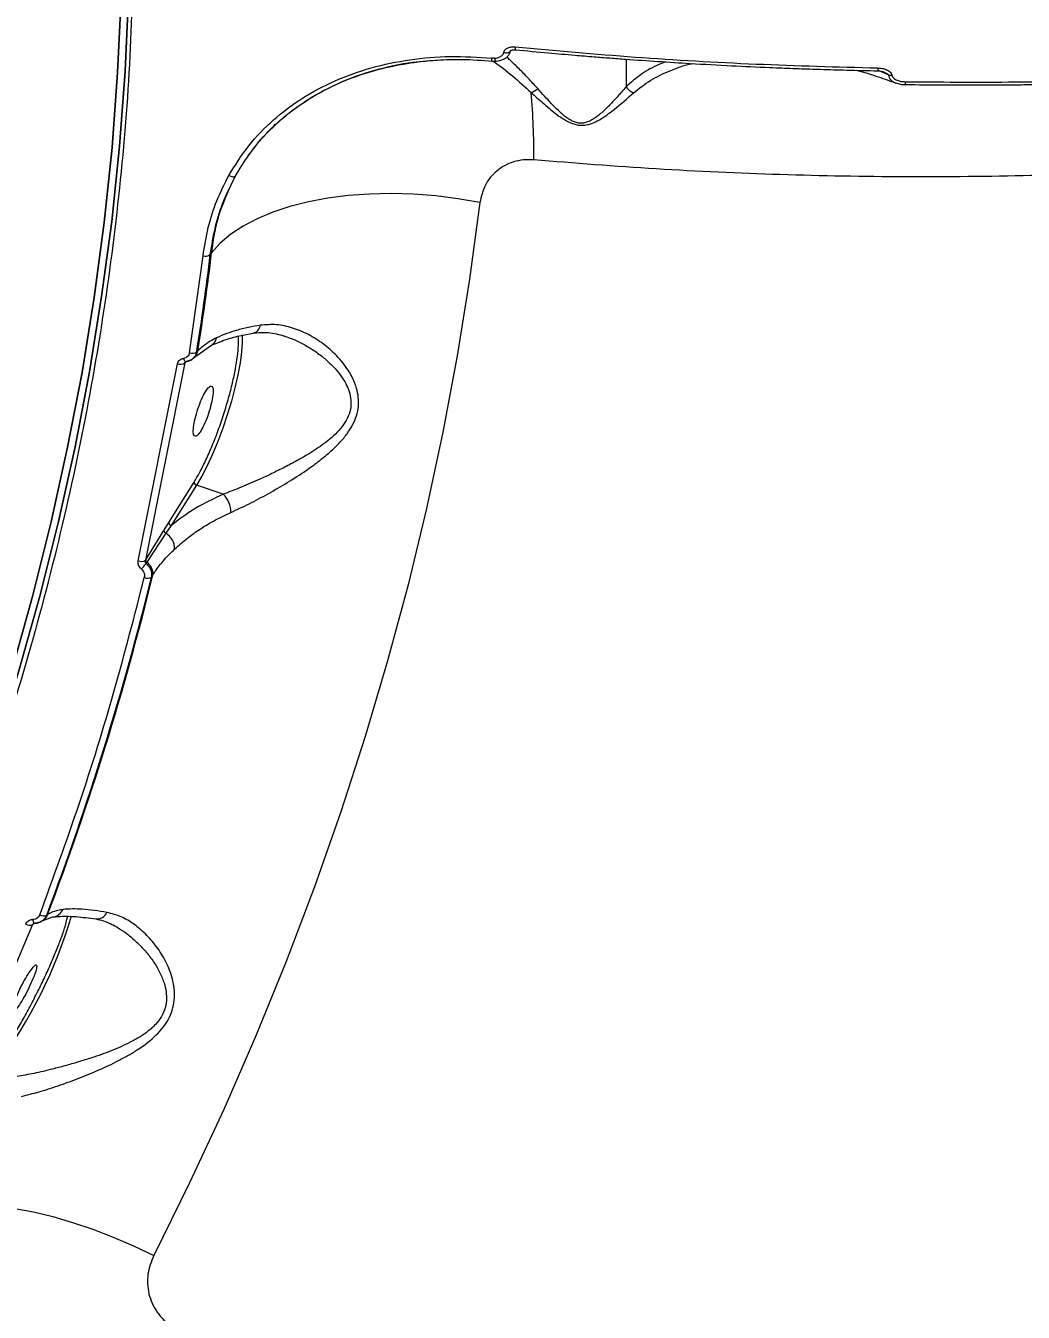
# Model space of a CAD drawing. Header units: millimetres. Extents: x -6332 to 8932, y -6739 to 7096.
# Drawn here: x -2007.4 to -1837.5, y -1905.1 to -1686 of the extents above; entities that cross this region are included whole.
import ezdxf

# ---------------------------------------------------------------- set-up
doc = ezdxf.new("R2010")
doc.units = ezdxf.units.MM
for name, color, linetype in [('DIKOM_ОБЪЕКТ', 7, 'Continuous'), ('DIKOM_РАЗМЕР_ЗОНА', 7, 'Continuous'), ('DIKOM_РАЗМЕР_ОБЪЕКТА', 7, 'Continuous')]:
    doc.layers.add(name, color=color, linetype=linetype)
doc.styles.add('style1', font='arial.ttf', dxfattribs={"width": 0.8})
doc.dimstyles.new('1-50', dxfattribs={"dimtxt": 300, "dimasz": 200, "dimexe": 100, "dimexo": 0, "dimgap": 100, "dimtad": 1, "dimtxsty": 'style1', "dimcen": 200, "dimclrd": 7, "dimclre": 7, "dimclrt": 7, "dimadec": 1, "dimazin": 2, "dimtfac": 1, "dimtmove": 0, "dimatfit": 2, "dimfxl": 0, "dimlwd": 25, "dimlwe": 18, "dimarcsym": 0})

# ---------------------------------------------------------------- blocks, each defined once
blk = doc.blocks.new('*D9')
at = {"layer": 'Defpoints', "color": 0, "transparency": 16777216}
for p in [(777.17, 5593.97), (-4228.73, -3389.78), (7301.72, -3389.78)]:
    blk.add_point(p, dxfattribs=at)
at = {"layer": 'DIKOM_РАЗМЕР_ОБЪЕКТА', "color": 7, "lineweight": 18, "transparency": 16777216}
for p, q in [((777.17, 5593.97), (7401.72, 5593.97)), ((-4228.73, -3389.78), (7401.72, -3389.78))]:
    blk.add_line(p, q, dxfattribs=at)
at = {"layer": 'DIKOM_РАЗМЕР_ОБЪЕКТА', "color": 7, "lineweight": 25, "transparency": 16777216}
blk.add_line((7301.72, 5393.97), (7301.72, -3189.78), dxfattribs=at)
at = {"layer": 'DIKOM_РАЗМЕР_ОБЪЕКТА', "color": 7, "transparency": 16777216}
for points in [[(7268.39, 5393.97), (7335.06, 5393.97), (7301.72, 5593.97)], [(7268.39, -3189.78), (7335.06, -3189.78), (7301.72, -3389.78)]]:
    blk.add_solid(points, dxfattribs=at)
at = {"layer": 'DIKOM_РАЗМЕР_ОБЪЕКТА', "color": 7, "transparency": 16777216, "insert": (7048.55, 1153.71), "char_height": 300, "attachment_point": 5, "rotation": 90, "style": 'style1'}
blk.add_mtext('9000', dxfattribs=at)
blk = doc.blocks.new('*D10')
at = {"layer": 'Defpoints', "color": 0, "transparency": 16777216}
for p in [(4034.78, 3636.59), (-4490.85, -1960.46), (4034.78, -5533.39)]:
    blk.add_point(p, dxfattribs=at)
at = {"layer": 'DIKOM_РАЗМЕР_ОБЪЕКТА', "color": 7, "lineweight": 18, "transparency": 16777216}
for p, q in [((4034.78, 3636.59), (4034.78, -5633.39)), ((-4490.85, -1960.46), (-4490.85, -5633.39))]:
    blk.add_line(p, q, dxfattribs=at)
at = {"layer": 'DIKOM_РАЗМЕР_ОБЪЕКТА', "color": 7, "lineweight": 25, "transparency": 16777216}
blk.add_line((-4290.85, -5533.39), (3834.78, -5533.39), dxfattribs=at)
at = {"layer": 'DIKOM_РАЗМЕР_ОБЪЕКТА', "color": 7, "transparency": 16777216}
for points in [[(-4290.85, -5500.05), (-4290.85, -5566.72), (-4490.85, -5533.39)], [(3834.78, -5500.05), (3834.78, -5566.72), (4034.78, -5533.39)]]:
    blk.add_solid(points, dxfattribs=at)
at = {"layer": 'DIKOM_РАЗМЕР_ОБЪЕКТА', "color": 7, "transparency": 16777216, "insert": (308.03, -5280.21), "char_height": 300, "attachment_point": 5, "style": 'style1'}
blk.add_mtext('8500', dxfattribs=at)
blk = doc.blocks.new('*D11')
at = {"layer": 'Defpoints', "color": 0, "transparency": 16777216}
for p in [(1114.35, 7096.35), (-4349.59, -4627.34), (8831.76, -4627.34)]:
    blk.add_point(p, dxfattribs=at)
at = {"layer": 'DIKOM_РАЗМЕР_ЗОНА', "color": 7, "lineweight": 18, "transparency": 16777216}
for p, q in [((1114.35, 7096.35), (8931.76, 7096.35)), ((-4349.59, -4627.34), (8931.76, -4627.34))]:
    blk.add_line(p, q, dxfattribs=at)
at = {"layer": 'DIKOM_РАЗМЕР_ЗОНА', "color": 7, "lineweight": 25, "transparency": 16777216}
blk.add_line((8831.76, 6896.35), (8831.76, -4427.34), dxfattribs=at)
at = {"layer": 'DIKOM_РАЗМЕР_ЗОНА', "color": 7, "transparency": 16777216}
for points in [[(8798.42, 6896.35), (8865.09, 6896.35), (8831.76, 7096.35)], [(8798.42, -4427.34), (8865.09, -4427.34), (8831.76, -4627.34)]]:
    blk.add_solid(points, dxfattribs=at)
at = {"layer": 'DIKOM_РАЗМЕР_ЗОНА', "color": 7, "transparency": 16777216, "insert": (8578.59, 1308.2), "char_height": 300, "attachment_point": 5, "rotation": 90, "style": 'style1'}
blk.add_mtext('11750', dxfattribs=at)
blk = doc.blocks.new('*D12')
at = {"layer": 'Defpoints', "color": 0, "transparency": 16777216}
for p in [(6134.38, 3354.85), (-6332, -2644.93), (6134.38, -6639)]:
    blk.add_point(p, dxfattribs=at)
at = {"layer": 'DIKOM_РАЗМЕР_ЗОНА', "color": 7, "lineweight": 18, "transparency": 16777216}
for p, q in [((6134.38, 3354.85), (6134.38, -6739)), ((-6332, -2644.93), (-6332, -6739))]:
    blk.add_line(p, q, dxfattribs=at)
at = {"layer": 'DIKOM_РАЗМЕР_ЗОНА', "color": 7, "lineweight": 25, "transparency": 16777216}
blk.add_line((-6132, -6639), (5934.38, -6639), dxfattribs=at)
at = {"layer": 'DIKOM_РАЗМЕР_ЗОНА', "color": 7, "transparency": 16777216}
for points in [[(-6132, -6605.67), (-6132, -6672.33), (-6332, -6639)], [(5934.38, -6605.67), (5934.38, -6672.33), (6134.38, -6639)]]:
    blk.add_solid(points, dxfattribs=at)
at = {"layer": 'DIKOM_РАЗМЕР_ЗОНА', "color": 7, "transparency": 16777216, "insert": (-98.81, -6385.83), "char_height": 300, "attachment_point": 5, "style": 'style1'}
blk.add_mtext('12500', dxfattribs=at)

msp = doc.modelspace()

# ---------------------------------------------------------------- linework, layer by layer
at = {"layer": 'DIKOM_ОБЪЕКТ', "color": 7, "linetype": 'Continuous', "lineweight": 15}
for p, q in [((-1927.543, -1691.502), (-1928.045, -1691.494)), ((-1905.16, -1691.666), (-1905.161, -1696.36)), ((-1927.945, -1691.993), (-1927.279, -1692.002)), ((-1860.485, -1694.334), (-1862.06, -1693.667)), ((-1969.495, -1708.099), (-1969.115, -1707.614)), ((-1975.738, -1724.642), (-1975.966, -1724.959)), ((-1979.515, -1741.68), (-1977.202, -1725.152)), ((-1978.667, -1742.422), (-1975.931, -1740.479)), ((-1978.073, -1741.322), (-1978.284, -1741.525)), ((-1988.234, -1777.109), (-1981.544, -1743.541)), ((-1980.315, -1743.414), (-1987.01, -1777.009)), ((-1980.2, -1743.303), (-1980.315, -1743.414)), ((-1980.23, -1743.237), (-1980.116, -1743.19)), ((-1980.035, -1743.148), (-1980.2, -1743.303)), ((-1978.878, -1742.626), (-1978.667, -1742.422)), ((-1983.046, -1770.583), (-1978.74, -1763.72)), ((-1978.326, -1764.251), (-1982.631, -1771.114)), ((-1973.75, -1765.763), (-1978.326, -1764.251)), ((-1983.88, -1771.938), (-1983.046, -1770.583)), ((-1986.964, -1776.936), (-1983.88, -1771.938)), ((-1983.536, -1772.429), (-1986.758, -1777.352)), ((-1982.631, -1771.114), (-1983.536, -1772.429)), ((-1987.01, -1777.009), (-1986.964, -1776.936)), ((-1986.758, -1777.352), (-1986.904, -1777.585)), ((-1985.997, -1779.899), (-1985.747, -1779.51)), ((-2004.706, -1838.514), (-2004.588, -1838.441)), ((-2004.588, -1838.441), (-2002.785, -1837.784)), ((-2003.967, -1837.793), (-2003.75, -1837.674)), ((-2003.672, -1837.366), (-2003.832, -1837.465)), ((-2006.24, -1839.08), (-2020.023, -1871.582)), ((-2006.211, -1839.061), (-2006.24, -1839.08)), ((-2005.831, -1838.833), (-2006.211, -1839.061)), ((-1993.073, -1838.883), (-1992.904, -1838.964)), ((-1992.904, -1838.964), (-1992.742, -1839.041))]:
    msp.add_line(p, q, dxfattribs=at)
at = {"layer": 'DIKOM_ОБЪЕКТ', "color": 7, "linetype": 'Continuous', "lineweight": 15, "flags": 128}
for points in [[(-1990.949, -1668.485), (-1991.162, -1681.208), (-1991.749, -1693.955), (-1992.709, -1706.719), (-1994.041, -1719.493), (-1995.746, -1732.265), (-1997.821, -1745.029), (-2000.265, -1757.777), (-2003.077, -1770.499), (-2006.254, -1783.188), (-2009.796, -1795.835), (-2013.698, -1808.433), (-2017.96, -1820.97), (-2022.578, -1833.443), (-2027.549, -1845.84), (-2032.869, -1858.154), (-2038.536, -1870.378), (-2044.545, -1882.503), (-2050.893, -1894.521), (-2057.576, -1906.424), (-2064.588, -1918.203), (-2071.926, -1929.853)], [(-2071.926, -1929.853), (-2064.588, -1918.203), (-2057.576, -1906.424), (-2050.893, -1894.521), (-2044.545, -1882.503), (-2038.536, -1870.378), (-2032.869, -1858.154), (-2027.549, -1845.84), (-2022.578, -1833.443), (-2017.96, -1820.97), (-2013.698, -1808.433), (-2009.796, -1795.835), (-2006.254, -1783.188), (-2003.077, -1770.499), (-2000.265, -1757.777), (-1997.821, -1745.029), (-1995.746, -1732.265), (-1994.041, -1719.493), (-1992.709, -1706.719), (-1991.749, -1693.955), (-1991.162, -1681.208), (-1990.949, -1668.485)], [(-1989.668, -1669.014), (-1989.879, -1680.93), (-1990.467, -1693.707), (-1991.429, -1706.503), (-1992.765, -1719.306), (-1994.473, -1732.109), (-1996.553, -1744.904), (-1999.003, -1757.682), (-2001.821, -1770.434), (-2005.006, -1783.153), (-2008.556, -1795.831), (-2012.468, -1808.457), (-2016.74, -1821.026), (-2021.369, -1833.528), (-2026.351, -1845.955), (-2031.684, -1858.298), (-2037.365, -1870.551), (-2043.389, -1882.705), (-2049.752, -1894.751), (-2056.45, -1906.682), (-2063.479, -1918.49), (-2070.835, -1930.168)], [(-1989.667, -1668.773), (-1989.879, -1680.932), (-1990.467, -1693.71), (-1991.429, -1706.505), (-1992.765, -1719.308), (-1994.473, -1732.111), (-1996.553, -1744.905), (-1999.003, -1757.683), (-2001.821, -1770.435), (-2005.006, -1783.153), (-2008.556, -1795.831), (-2012.468, -1808.457), (-2016.74, -1821.026), (-2021.368, -1833.528), (-2026.351, -1845.954), (-2031.684, -1858.297), (-2037.364, -1870.55), (-2043.388, -1882.703), (-2049.751, -1894.749), (-2056.449, -1906.68), (-2063.478, -1918.488), (-2070.834, -1930.165)], [(-2070.834, -1930.165), (-2063.478, -1918.488), (-2056.449, -1906.68), (-2049.751, -1894.749), (-2043.388, -1882.703), (-2037.364, -1870.55), (-2031.684, -1858.297), (-2026.351, -1845.954), (-2021.368, -1833.528), (-2016.74, -1821.026), (-2012.468, -1808.457), (-2008.556, -1795.831), (-2005.006, -1783.153), (-2001.821, -1770.435), (-1999.003, -1757.683), (-1996.553, -1744.905), (-1994.473, -1732.111), (-1992.765, -1719.308), (-1991.429, -1706.505), (-1990.467, -1693.71), (-1989.879, -1680.932), (-1989.667, -1668.773)], [(-1924.05, -1689.581), (-1924.046, -1689.74), (-1924.036, -1689.874), (-1924.019, -1689.977), (-1923.996, -1690.044), (-1923.968, -1690.076), (-1923.957, -1690.077)], [(-1927.945, -1691.993), (-1927.965, -1691.985), (-1927.992, -1691.947), (-1928.014, -1691.875), (-1928.031, -1691.773), (-1928.041, -1691.645), (-1928.045, -1691.494)], [(-1927.543, -1691.502), (-1927.501, -1691.669), (-1927.452, -1691.809), (-1927.399, -1691.914), (-1927.344, -1691.978), (-1927.289, -1692.002), (-1927.279, -1692.002)], [(-1925.982, -1690.51), (-1925.702, -1690.558), (-1925.429, -1690.562), (-1925.186, -1690.521), (-1924.992, -1690.439), (-1924.862, -1690.323), (-1924.812, -1690.207)], [(-1972.808, -1711.464), (-1972.637, -1711.552), (-1972.462, -1711.618), (-1972.288, -1711.663), (-1972.123, -1711.683), (-1971.972, -1711.678), (-1971.841, -1711.648), (-1971.735, -1711.594), (-1971.658, -1711.518)], [(-1930.04, -1716.091), (-1933.789, -1715.441), (-1937.579, -1714.967), (-1941.376, -1714.675), (-1945.146, -1714.567), (-1948.853, -1714.644), (-1952.465, -1714.906), (-1955.948, -1715.349), (-1959.27, -1715.971), (-1962.402, -1716.765), (-1965.314, -1717.725), (-1967.98, -1718.84), (-1970.376, -1720.101), (-1972.48, -1721.497), (-1974.273, -1723.016), (-1975.738, -1724.642)], [(-1930.04, -1716.091), (-1931.8, -1729.14), (-1933.907, -1742.182), (-1936.359, -1755.207), (-1939.155, -1768.211), (-1942.294, -1781.185), (-1945.773, -1794.124), (-1949.592, -1807.017), (-1953.747, -1819.86), (-1958.237, -1832.646), (-1963.059, -1845.367), (-1968.211, -1858.016), (-1973.689, -1870.586), (-1979.491, -1883.071), (-1985.613, -1895.464)], [(-1970.524, -1738.648), (-1970.517, -1739.877), (-1970.637, -1741.52), (-1970.891, -1743.388), (-1971.271, -1745.439), (-1971.771, -1747.629), (-1972.378, -1749.91), (-1973.081, -1752.232), (-1973.863, -1754.544), (-1974.707, -1756.795), (-1975.595, -1758.937), (-1976.507, -1760.921), (-1977.424, -1762.706), (-1978.326, -1764.251)], [(-1980.533, -1742.631), (-1980.48, -1742.783), (-1980.42, -1742.916), (-1980.354, -1743.027), (-1980.284, -1743.111), (-1980.212, -1743.165), (-1980.141, -1743.189), (-1980.077, -1743.182)], [(-1980.2, -1743.303), (-1980.182, -1743.242), (-1980.163, -1743.201)], [(-2006.213, -1838.22), (-2006.19, -1838.371), (-2006.161, -1838.509), (-2006.124, -1838.628), (-2006.082, -1838.724), (-2006.036, -1838.797), (-2005.987, -1838.842), (-2005.953, -1838.858)], [(-2005.953, -1838.858), (-2005.936, -1838.86), (-2005.885, -1838.85)], [(-2027.039, -1890.223), (-2025.751, -1889.17), (-2024.161, -1888.308), (-2022.284, -1887.644), (-2020.137, -1887.184), (-2017.738, -1886.933), (-2015.111, -1886.893), (-2012.278, -1887.064), (-2009.266, -1887.445), (-2006.103, -1888.033), (-2002.816, -1888.821), (-1999.437, -1889.803), (-1995.996, -1890.969), (-1992.523, -1892.31), (-1989.052, -1893.812), (-1985.613, -1895.464)]]:
    msp.add_lwpolyline(points, dxfattribs=at)
at = {"layer": 'DIKOM_ОБЪЕКТ', "color": 7, "linetype": 'Continuous', "lineweight": 15}
for centre, radius, start, end in [((-1859.961, -1693.312), 2.339, 176.21364, 188.20445), ((-1860.063, -1692.862), 1.531, 253.98217, 277.1095), ((-1854.055, -1695.65), 3.584, 177.67628, 185.506), ((-1922.614, -1693.957), 3.626, 291.01332, 311.55382), ((-2032.703, -1707.279), 111.832, 359.2113, 5.0979), ((-2437.818, -1668.457), 465.483, 350.99409, 353.06743), ((-2437.587, -1668.805), 465.024, 351.00328, 353.0643), ((-1976.761, -1723.919), 1.309, 250.3209, 307.39726), ((-1969.048, -1736.722), 1.646, 283.63057, 350.91975), ((-1976.828, -1738.739), 1.959, 297.66123, 348.54053), ((-1979.041, -1740.479), 1.291, 248.47471, 305.92145), ((-1980.1, -1740.937), 2.063, 304.5227, 349.23687), ((-1981.042, -1742.384), 1.261, 246.53047, 305.24808), ((-1978.184, -1763.713), 0.556, 180.66393, 255.24965), ((-1976.767, -1768.842), 4.31, 359.62094, 45.57757), ((-1982.493, -1770.579), 0.553, 180.43574, 255.47784), ((-1983.342, -1771.928), 0.537, 181.07362, 248.92908), ((-1985.162, -1775.096), 3.123, 359.45485, 58.62166), ((-1987.715, -1775.92), 1.298, 246.42963, 302.92219), ((-1986.478, -1776.955), 0.486, 177.67653, 234.82251), ((-1998.659, -1768.171), 15.06, 316.60222, 321.30857), ((-1988.15, -1779.321), 2.411, 355.51109, 54.73156), ((-2469.061, -1661.783), 497.295, 339.31221, 346.26002), ((-2469.113, -1661.459), 497.573, 339.29659, 346.27553), ((-1986.667, -1778.837), 1.256, 244.38534, 302.27103), ((-2077.331, -1814.826), 80.981, 323.32535, 343.68922), ((-2004.366, -1836.381), 1.209, 238.08259, 296.24252), ((-2005.813, -1836.468), 2.322, 301.84991, 337.25594), ((-2003.083, -1835.573), 2.232, 277.40786, 335.30887), ((-1995.318, -1836.202), 1.927, 266.13485, 335.37642), ((-2006.744, -1838.02), 1.174, 235.68793, 295.42145), ((-2005.775, -1839.266), 0.482, 127.96779, 154.76989)]:
    msp.add_arc(centre, radius, start, end, dxfattribs=at)
for points, knots in [([(-1518.054, -1612.192), (-1519.167, -1613.215), (-1523.811, -1617.485), (-1533.01, -1624.639), (-1543.777, -1632.322), (-1553.231, -1638.436), (-1560.996, -1643.159), (-1568.981, -1647.717), (-1577.169, -1652.116), (-1585.547, -1656.349), (-1594.101, -1660.421), (-1603.602, -1664.678), (-1614.101, -1669.072), (-1625.64, -1673.546), (-1637.374, -1677.751), (-1649.274, -1681.697), (-1661.32, -1685.377), (-1673.715, -1688.864), (-1686.456, -1692.143), (-1699.533, -1695.204), (-1712.691, -1697.99), (-1725.905, -1700.502), (-1739.152, -1702.748), (-1753.579, -1704.903), (-1769.201, -1706.894), (-1786.016, -1708.638), (-1802.802, -1709.987), (-1819.521, -1710.954), (-1837.778, -1711.603), (-1857.576, -1711.812), (-1878.875, -1711.428), (-1900.013, -1710.491), (-1913.935, -1709.375), (-1920.882, -1708.818)], [0, 0, 0, 0, 0.0144313, 0.0602185, 0.1054079, 0.1309642, 0.1563259, 0.1814916, 0.206463, 0.2312385, 0.2558198, 0.2802058, 0.3109904, 0.341471, 0.3716465, 0.4015183, 0.4310848, 0.4603473, 0.4909716, 0.5213072, 0.5513543, 0.5811124, 0.6105821, 0.6397627, 0.6763715, 0.7126504, 0.7485997, 0.784219, 0.8195083, 0.8649034, 0.9101172, 0.9551499, 1, 1, 1, 1]), ([(-1989.065, -1668.838), (-1989.191, -1676.283), (-1989.443, -1691.173), (-1991.275, -1713.593), (-1994.168, -1736.018), (-1998.222, -1758.413), (-2003.398, -1780.73), (-2009.696, -1802.925), (-2017.1, -1824.954), (-2025.597, -1846.771), (-2035.163, -1868.336), (-2045.804, -1889.594), (-2057.408, -1910.543), (-2065.994, -1924.178), (-2070.287, -1930.996)], [0, 0, 0, 0, 0.0833316, 0.1666648, 0.2499998, 0.333332, 0.4166669, 0.4999991, 0.5833329, 0.6666668, 0.7500002, 0.8333318, 0.9166659, 1, 1, 1, 1]), ([(-1925.982, -1690.51), (-1925.956, -1690.425), (-1925.904, -1690.252), (-1925.673, -1689.964), (-1925.261, -1689.709), (-1924.674, -1689.559), (-1924.258, -1689.574), (-1924.05, -1689.581)], [0, 0, 0, 0, 0.1227797, 0.251409, 0.5008967, 0.75045, 1, 1, 1, 1]), ([(-1924.05, -1689.581), (-1917.25, -1690.186), (-1903.64, -1691.398), (-1883.022, -1692.594), (-1869.208, -1692.969), (-1862.295, -1693.157)], [0, 0, 0, 0, 0.3328081, 0.6661416, 1, 1, 1, 1]), ([(-1972.808, -1711.464), (-1971.734, -1709.739), (-1969.596, -1706.304), (-1965.331, -1701.92), (-1960.391, -1698.188), (-1954.784, -1695.213), (-1948.618, -1693.01), (-1942.027, -1691.641), (-1935.121, -1691.041), (-1930.407, -1691.343), (-1928.045, -1691.494)], [0, 0, 0, 0, 0.1258808, 0.2507517, 0.3753431, 0.500687, 0.6250996, 0.7504829, 0.8750169, 1, 1, 1, 1]), ([(-1971.658, -1711.518), (-1970.609, -1709.828), (-1968.519, -1706.461), (-1964.352, -1702.159), (-1959.523, -1698.495), (-1954.041, -1695.563), (-1948.001, -1693.422), (-1942.256, -1692.122), (-1938.449, -1691.894), (-1936.912, -1691.802)], [0, 0, 0, 0, 0.1506792, 0.3001539, 0.4493014, 0.5993463, 0.7482776, 0.8983763, 1, 1, 1, 1]), ([(-1969.115, -1707.614), (-1968.516, -1706.811), (-1967.281, -1705.155), (-1964.988, -1702.823), (-1962.093, -1700.367), (-1958.542, -1697.957), (-1954.202, -1695.721), (-1949.636, -1693.998), (-1945.87, -1693.012), (-1942.873, -1692.439), (-1940.35, -1692.063), (-1937.027, -1691.758), (-1932.813, -1691.63), (-1929.681, -1691.858), (-1927.969, -1691.982)], [0, 0, 0, 0, 0.0743243, 0.1532613, 0.2277966, 0.336614, 0.4452388, 0.5531122, 0.654292, 0.692833, 0.7446027, 0.8128412, 0.897713, 1, 1, 1, 1]), ([(-1927.543, -1691.502), (-1927.369, -1691.48), (-1927.02, -1691.438), (-1926.547, -1691.248), (-1926.226, -1690.993), (-1926.045, -1690.734), (-1926.003, -1690.584), (-1925.982, -1690.51)], [0, 0, 0, 0, 0.249358, 0.499059, 0.7487501, 0.8767898, 1, 1, 1, 1]), ([(-1927.279, -1692.002), (-1926.84, -1691.928), (-1926.1, -1691.804), (-1925.363, -1691.25), (-1924.966, -1690.724), (-1924.864, -1690.38), (-1924.81, -1690.198)], [0, 0, 0, 0, 0.3910522, 0.6590944, 0.8197422, 1, 1, 1, 1]), ([(-1920.209, -1696.67), (-1920.749, -1696.075), (-1921.815, -1694.899), (-1923.376, -1693.304), (-1924.611, -1692.096), (-1925.296, -1691.475), (-1925.501, -1691.289)], [0, 0, 0, 0, 0.297836, 0.587727, 0.876079, 1, 1, 1, 1]), ([(-1924.81, -1690.197), (-1924.798, -1690.184), (-1924.765, -1690.149), (-1924.594, -1690.095), (-1924.321, -1690.055), (-1924.084, -1690.069), (-1923.959, -1690.077)], [0, 0, 0, 0, 0.1355922, 0.3707774, 0.6692697, 1, 1, 1, 1]), ([(-1923.977, -1690.07), (-1922.108, -1690.248), (-1918.755, -1690.566), (-1914.29, -1690.951), (-1910.81, -1691.236), (-1907.913, -1691.463), (-1902.464, -1691.867), (-1895.555, -1692.325), (-1887.379, -1692.772), (-1882.162, -1693.014), (-1878.325, -1693.171), (-1875.427, -1693.279), (-1871.748, -1693.403), (-1867.278, -1693.534), (-1864.034, -1693.603), (-1862.28, -1693.64)], [0, 0, 0, 0, 0.0917464, 0.1645866, 0.2185672, 0.2618542, 0.3060309, 0.4843722, 0.598071, 0.7029613, 0.7372316, 0.7839006, 0.843235, 0.9152583, 1, 1, 1, 1]), ([(-1927.791, -1691.995), (-1927.697, -1692.058), (-1926.707, -1692.728), (-1924.499, -1694.47), (-1922.378, -1696.382), (-1921.313, -1697.342)], [0, 0, 0, 0, 0.0495753, 0.5227765, 1, 1, 1, 1]), ([(-1898.389, -1692.113), (-1898.777, -1692.257), (-1900.247, -1692.801), (-1902.578, -1694.13), (-1904.306, -1695.621), (-1905.161, -1696.36)], [0, 0, 0, 0, 0.1534411, 0.5809093, 1, 1, 1, 1]), ([(-1903.865, -1697.399), (-1902.919, -1696.642), (-1901.019, -1695.121), (-1897.687, -1693.603), (-1895.286, -1692.671), (-1893.93, -1692.429), (-1893.819, -1692.409)], [0, 0, 0, 0, 0.3222418, 0.6471465, 0.9711052, 1, 1, 1, 1]), ([(-1865.918, -1693.558), (-1865.799, -1693.588), (-1864.548, -1693.907), (-1862.307, -1694.605), (-1860.183, -1695.382), (-1859.194, -1695.744)], [0, 0, 0, 0, 0.0532163, 0.5594335, 1, 1, 1, 1]), ([(-1862.295, -1693.157), (-1862.045, -1693.174), (-1861.545, -1693.206), (-1860.824, -1693.417), (-1860.291, -1693.72), (-1859.97, -1694.066), (-1859.905, -1694.277), (-1859.873, -1694.382)], [0, 0, 0, 0, 0.2507173, 0.49987, 0.7496097, 0.8751225, 1, 1, 1, 1]), ([(-1862.276, -1693.645), (-1862.078, -1693.655), (-1861.695, -1693.674), (-1861.333, -1693.804), (-1861.159, -1693.867)], [0, 0, 0, 0, 0.5196761, 1, 1, 1, 1]), ([(-1861.176, -1693.86), (-1861.027, -1693.927), (-1860.817, -1694.023), (-1860.602, -1694.179), (-1860.517, -1694.268), (-1860.495, -1694.313), (-1860.485, -1694.334)], [0, 0, 0, 0, 0.5796706, 0.8212529, 0.9185454, 1, 1, 1, 1]), ([(-1857.636, -1695.505), (-1851.772, -1695.547), (-1839.993, -1695.631), (-1822.259, -1695.266), (-1804.414, -1694.561), (-1792.539, -1693.754), (-1786.577, -1693.348)], [0, 0, 0, 0, 0.2468837, 0.4958454, 0.7468834, 1, 1, 1, 1]), ([(-1857.626, -1695.987), (-1855.448, -1696.011), (-1851.543, -1696.053), (-1846.354, -1696.061), (-1842.317, -1696.049), (-1838.961, -1696.023), (-1832.654, -1695.95), (-1824.681, -1695.78), (-1815.281, -1695.461), (-1809.301, -1695.201), (-1804.912, -1694.981), (-1801.6, -1694.805), (-1797.401, -1694.561), (-1792.309, -1694.238), (-1788.624, -1693.971), (-1786.631, -1693.827)], [0, 0, 0, 0, 0.091765, 0.1646122, 0.2185972, 0.2618786, 0.30605, 0.4843697, 0.5980553, 0.7029278, 0.7371999, 0.7838682, 0.8432033, 0.9152336, 1, 1, 1, 1]), ([(-1860.485, -1694.334), (-1860.446, -1694.493), (-1860.37, -1694.804), (-1859.999, -1695.287), (-1859.586, -1695.61), (-1859.233, -1695.695), (-1859.184, -1695.707)], [0, 0, 0, 0, 0.2494203, 0.4887986, 0.9288682, 1, 1, 1, 1]), ([(-1859.873, -1694.382), (-1859.844, -1694.48), (-1859.786, -1694.675), (-1859.494, -1694.999), (-1858.999, -1695.278), (-1858.33, -1695.465), (-1857.868, -1695.492), (-1857.636, -1695.505)], [0, 0, 0, 0, 0.1252487, 0.2505339, 0.500174, 0.7493217, 1, 1, 1, 1]), ([(-1859.218, -1695.714), (-1858.956, -1695.795), (-1858.44, -1695.953), (-1857.892, -1695.981), (-1857.623, -1695.994)], [0, 0, 0, 0, 0.5086451, 1, 1, 1, 1]), ([(-1921.313, -1697.342), (-1920.659, -1697.932), (-1919.348, -1699.117), (-1917.572, -1700.637), (-1915.993, -1701.782), (-1914.879, -1702.419), (-1913.883, -1702.779), (-1913.091, -1702.928), (-1912.302, -1702.925), (-1911.323, -1702.745), (-1910.25, -1702.304), (-1908.766, -1701.436), (-1906.514, -1699.744), (-1904.922, -1698.335), (-1903.865, -1697.4)], [0, 0, 0, 0, 0.1243014, 0.2493216, 0.3123775, 0.3758951, 0.4081944, 0.4406605, 0.473024, 0.5053204, 0.5688985, 0.6313611, 0.7554175, 1, 1, 1, 1]), ([(-1905.157, -1696.372), (-1905.421, -1696.681), (-1905.855, -1697.187), (-1906.563, -1697.993), (-1907.227, -1698.723), (-1907.916, -1699.453), (-1908.527, -1700.066), (-1909.08, -1700.589), (-1909.645, -1701.086), (-1910.252, -1701.567), (-1910.938, -1702.019), (-1911.646, -1702.367), (-1912.369, -1702.561), (-1913.085, -1702.588), (-1913.674, -1702.461), (-1914.135, -1702.285), (-1914.646, -1702.04), (-1915.28, -1701.63), (-1916.004, -1701.05), (-1916.88, -1700.251), (-1917.892, -1699.221), (-1919.057, -1697.959), (-1919.817, -1697.109), (-1920.209, -1696.67)], [0, 0, 0, 0, 0.0758578, 0.1245624, 0.192685, 0.249066, 0.2957778, 0.3372603, 0.3735326, 0.4166007, 0.4585896, 0.4982939, 0.5312014, 0.5609236, 0.5906777, 0.6067063, 0.6237762, 0.6634764, 0.7056549, 0.749174, 0.8275235, 0.911071, 1, 1, 1, 1]), ([(-1905.161, -1696.36), (-1905.16, -1696.362), (-1905.16, -1696.365), (-1905.159, -1696.369), (-1905.158, -1696.371), (-1905.157, -1696.372)], [0, 0, 0, 0, 0.5447669, 0.7687955, 1, 1, 1, 1]), ([(-1905.157, -1696.372), (-1904.971, -1696.589), (-1904.6, -1697.022), (-1904.11, -1697.273), (-1903.865, -1697.399)], [0, 0, 0, 0, 0.5002649, 1, 1, 1, 1]), ([(-1920.882, -1708.818), (-1921.471, -1708.799), (-1922.652, -1708.76), (-1924.335, -1709.127), (-1925.871, -1709.772), (-1927.638, -1710.989), (-1929.347, -1713.044), (-1929.809, -1715.074), (-1930.04, -1716.091)], [0, 0, 0, 0, 0.1249176, 0.2502419, 0.3749252, 0.5004693, 0.7499045, 1, 1, 1, 1]), ([(-1977.202, -1725.152), (-1976.944, -1723.539), (-1976.43, -1720.311), (-1974.955, -1715.712), (-1973.523, -1712.88), (-1972.808, -1711.464)], [0, 0, 0, 0, 0.3332166, 0.6667383, 1, 1, 1, 1]), ([(-1975.966, -1724.959), (-1975.712, -1723.372), (-1975.207, -1720.208), (-1973.76, -1715.692), (-1972.36, -1712.913), (-1971.658, -1711.518)], [0, 0, 0, 0, 0.3339884, 0.6659528, 1, 1, 1, 1]), ([(-1975.738, -1724.642), (-1975.578, -1723.471), (-1975.259, -1721.133), (-1974.108, -1716.643), (-1972.636, -1713.563), (-1971.658, -1711.518)], [0, 0, 0, 0, 0.2519614, 0.5032756, 1, 1, 1, 1]), ([(-1967.423, -1736.981), (-1968.12, -1737.103), (-1969.573, -1737.355), (-1971.478, -1737.84), (-1973.308, -1738.422), (-1974.345, -1738.879), (-1974.909, -1739.128)], [0, 0, 0, 0, 0.2408542, 0.5018542, 0.7291689, 1, 1, 1, 1]), ([(-1972.457, -1768.87), (-1971.431, -1768.396), (-1969.379, -1767.446), (-1966.127, -1765.711), (-1962.861, -1763.82), (-1959.995, -1761.978), (-1957.572, -1760.237), (-1955.615, -1758.646), (-1953.959, -1757.059), (-1952.664, -1755.514), (-1951.696, -1754.002), (-1951.021, -1752.42), (-1950.591, -1750.287), (-1950.819, -1748.345), (-1951.39, -1746.7), (-1951.872, -1745.667), (-1952.8, -1744.086), (-1954.379, -1742.138), (-1956.704, -1740.103), (-1959.247, -1738.494), (-1961.921, -1737.382), (-1964.678, -1736.764), (-1966.506, -1736.909), (-1967.423, -1736.981)], [0, 0, 0, 0, 0.0624716, 0.1250653, 0.1873377, 0.2498743, 0.2919353, 0.3339692, 0.3747853, 0.4072211, 0.43745, 0.4691542, 0.5002039, 0.558632, 0.579804, 0.6020643, 0.625556, 0.6879999, 0.7506642, 0.813002, 0.8756733, 0.9376952, 1, 1, 1, 1]), ([(-1978.74, -1763.72), (-1978.414, -1763.174), (-1977.746, -1762.057), (-1976.696, -1759.948), (-1975.631, -1757.534), (-1974.597, -1754.878), (-1973.65, -1752.115), (-1972.832, -1749.381), (-1972.173, -1746.803), (-1971.674, -1744.429), (-1971.333, -1742.266), (-1971.143, -1740.333), (-1971.171, -1739.332), (-1971.184, -1738.842)], [0, 0, 0, 0, 0.0868601, 0.1778444, 0.2718326, 0.3673758, 0.4629363, 0.5568971, 0.6478795, 0.7347296, 0.8215827, 0.9125679, 1, 1, 1, 1]), ([(-1974.909, -1739.128), (-1975.272, -1739.319), (-1976.121, -1739.763), (-1977.191, -1740.534), (-1977.803, -1741.081), (-1978.073, -1741.322)], [0, 0, 0, 0, 0.2948565, 0.6881109, 1, 1, 1, 1]), ([(-1975.929, -1740.478), (-1975.152, -1740.138), (-1973.7, -1739.502), (-1971.207, -1738.799), (-1969.46, -1738.471), (-1968.665, -1738.322)], [0, 0, 0, 0, 0.3856941, 0.7202639, 1, 1, 1, 1]), ([(-1963.492, -1738.791), (-1963.115, -1738.91), (-1962.123, -1739.223), (-1960.548, -1739.953), (-1958.758, -1740.96), (-1957.088, -1742.138), (-1955.544, -1743.466), (-1954.269, -1744.83), (-1953.271, -1746.208), (-1952.542, -1747.572), (-1952.07, -1749.008), (-1951.942, -1750.562), (-1952.256, -1752.122), (-1952.99, -1753.592), (-1954.031, -1754.921), (-1955.246, -1756.093), (-1956.615, -1757.188), (-1958.028, -1758.17), (-1959.573, -1759.136), (-1961.298, -1760.128), (-1963.311, -1761.194), (-1965.445, -1762.244), (-1967.932, -1763.397), (-1970.732, -1764.612), (-1972.745, -1765.38), (-1973.75, -1765.763)], [0, 0, 0, 0, 0.0300456, 0.0791148, 0.1287157, 0.1804889, 0.226415, 0.274, 0.3127735, 0.3468285, 0.3833015, 0.4195664, 0.4560473, 0.4923399, 0.5287349, 0.5649798, 0.5988293, 0.6375937, 0.6706198, 0.7099733, 0.7583953, 0.8088724, 0.8548789, 0.9274974, 1, 1, 1, 1]), ([(-1968.665, -1738.322), (-1967.807, -1738.238), (-1966.081, -1738.068), (-1964.222, -1738.579), (-1963.287, -1738.835)], [0, 0, 0, 0, 0.4973328, 1, 1, 1, 1]), ([(-1979.515, -1741.68), (-1979.545, -1741.801), (-1979.607, -1742.043), (-1979.838, -1742.334), (-1980.148, -1742.548), (-1980.405, -1742.603), (-1980.533, -1742.631)], [0, 0, 0, 0, 0.2507537, 0.5007744, 0.7504407, 1, 1, 1, 1]), ([(-1978.284, -1741.525), (-1978.339, -1741.73), (-1978.449, -1742.141), (-1978.844, -1742.634), (-1979.366, -1743), (-1979.795, -1743.094), (-1980.009, -1743.141)], [0, 0, 0, 0, 0.2501836, 0.4998652, 0.7499058, 1, 1, 1, 1]), ([(-1981.544, -1743.541), (-1981.511, -1743.424), (-1981.443, -1743.192), (-1981.211, -1742.915), (-1980.907, -1742.709), (-1980.658, -1742.657), (-1980.533, -1742.631)], [0, 0, 0, 0, 0.2508296, 0.5006723, 0.7506106, 1, 1, 1, 1]), ([(-1980.315, -1743.414), (-1980.307, -1743.379), (-1980.293, -1743.31), (-1980.226, -1743.227), (-1980.132, -1743.165), (-1980.05, -1743.149), (-1980.009, -1743.141)], [0, 0, 0, 0, 0.2569611, 0.5093008, 0.7567518, 1, 1, 1, 1]), ([(-1980.116, -1743.19), (-1979.879, -1743.141), (-1979.401, -1743.044), (-1979.032, -1742.745), (-1978.846, -1742.595)], [0, 0, 0, 0, 0.4958023, 1, 1, 1, 1]), ([(-1978.639, -1753.276), (-1978.507, -1752.734), (-1978.242, -1751.65), (-1977.623, -1749.953), (-1976.951, -1748.527), (-1976.308, -1747.568), (-1975.797, -1747.227), (-1975.499, -1747.559), (-1975.44, -1748.493), (-1975.617, -1749.477), (-1975.705, -1749.969)], [0, 0, 0, 0, 0.1249615, 0.2499638, 0.3749897, 0.5000026, 0.6250067, 0.7500153, 0.8750372, 1, 1, 1, 1]), ([(-1975.705, -1749.969), (-1975.837, -1750.512), (-1976.101, -1751.596), (-1976.721, -1753.294), (-1977.392, -1754.719), (-1978.035, -1755.677), (-1978.546, -1756.018), (-1978.844, -1755.687), (-1978.903, -1754.753), (-1978.727, -1753.768), (-1978.639, -1753.276)], [0, 0, 0, 0, 0.1250162, 0.2500094, 0.3750287, 0.499997, 0.6249923, 0.74998, 0.8749896, 1, 1, 1, 1]), ([(-2265.851, -1753.592), (-2262.478, -1757.982), (-2255.727, -1766.768), (-2244.566, -1780.165), (-2232.67, -1793.691), (-2219.992, -1807.325), (-2206.582, -1821.025), (-2192.469, -1834.759), (-2177.689, -1848.486), (-2162.279, -1862.169), (-2146.279, -1875.769), (-2131.597, -1887.73), (-2118.417, -1898.097), (-2106.863, -1906.939), (-2095, -1915.767), (-2082.84, -1924.567), (-2070.39, -1933.323), (-2057.666, -1942.02), (-2042.919, -1951.811), (-2026.055, -1962.611), (-2007.009, -1974.298), (-1987.564, -1985.704), (-1967.775, -1996.782), (-1952.171, -2005.093), (-1940.875, -2010.903), (-1933.95, -2014.399), (-1927.008, -2017.839), (-1920.051, -2021.218), (-1913.082, -2024.539), (-1906.102, -2027.794), (-1895.006, -2032.864), (-1879.804, -2039.523), (-1861.198, -2047.156), (-1843.26, -2054.012), (-1826.027, -2060.129), (-1808.979, -2065.686), (-1792.171, -2070.655), (-1775.658, -2075.005), (-1759.498, -2078.706), (-1743.749, -2081.729), (-1728.471, -2084.047), (-1713.723, -2085.637), (-1699.566, -2086.469), (-1686.061, -2086.526), (-1673.263, -2085.79), (-1661.256, -2084.223), (-1650.009, -2081.886), (-1643.314, -2079.628), (-1639.953, -2078.495)], [0, 0, 0, 0, 0.0248236, 0.0496899, 0.074599, 0.0995503, 0.1245434, 0.1495796, 0.1746578, 0.1997787, 0.2249422, 0.2501481, 0.2668663, 0.2837593, 0.300827, 0.3180696, 0.3354858, 0.3530772, 0.3708432, 0.3960069, 0.4215131, 0.447361, 0.4735513, 0.5000833, 0.5092167, 0.5183856, 0.5275896, 0.5368288, 0.5461039, 0.5554139, 0.5647593, 0.5906384, 0.6167853, 0.640787, 0.66501, 0.6894536, 0.7141179, 0.7390032, 0.7641092, 0.7894361, 0.8149838, 0.8407522, 0.8667415, 0.8929515, 0.9193824, 0.9460341, 0.9729066, 1, 1, 1, 1]), ([(-1973.75, -1765.763), (-1975.4, -1766.539), (-1978.694, -1768.088), (-1981.32, -1770.107), (-1982.631, -1771.114)], [0, 0, 0, 0, 0.500893, 1, 1, 1, 1]), ([(-1982.039, -1775.125), (-1981.328, -1774.485), (-1979.989, -1773.278), (-1977.645, -1771.628), (-1975.19, -1770.152), (-1973.348, -1769.288), (-1972.457, -1768.87)], [0, 0, 0, 0, 0.2654223, 0.5000099, 0.7581834, 1, 1, 1, 1]), ([(-1987.716, -1778.518), (-1987.813, -1778.419), (-1988.007, -1778.222), (-1988.187, -1777.859), (-1988.277, -1777.477), (-1988.248, -1777.232), (-1988.234, -1777.109)], [0, 0, 0, 0, 0.2502551, 0.5000832, 0.7502614, 1, 1, 1, 1]), ([(-1986.904, -1777.585), (-1986.934, -1777.547), (-1986.994, -1777.469), (-1987.036, -1777.322), (-1987.046, -1777.165), (-1987.022, -1777.061), (-1987.01, -1777.009)], [0, 0, 0, 0, 0.2336826, 0.4791352, 0.7356421, 1, 1, 1, 1]), ([(-1985.747, -1779.51), (-1985.564, -1779.232), (-1985.168, -1778.629), (-1984.434, -1777.663), (-1983.654, -1776.759), (-1982.833, -1775.896), (-1982.32, -1775.398), (-1982.039, -1775.125)], [0, 0, 0, 0, 0.1770501, 0.3848417, 0.6441719, 0.8052277, 1, 1, 1, 1]), ([(-1987.716, -1778.518), (-1987.617, -1778.62), (-1987.418, -1778.823), (-1987.237, -1779.199), (-1987.152, -1779.593), (-1987.191, -1779.844), (-1987.21, -1779.969)], [0, 0, 0, 0, 0.2505388, 0.5004581, 0.7504436, 1, 1, 1, 1]), ([(-1986.904, -1777.585), (-1986.736, -1777.75), (-1986.4, -1778.08), (-1986.084, -1778.682), (-1985.923, -1779.308), (-1985.972, -1779.702), (-1985.997, -1779.899)], [0, 0, 0, 0, 0.2520342, 0.5026219, 0.7520573, 1, 1, 1, 1]), ([(-2005.006, -1837.407), (-2002.705, -1831.077), (-1998.104, -1818.417), (-1992.167, -1799.252), (-1988.862, -1786.397), (-1987.21, -1779.969)], [0, 0, 0, 0, 0.3333303, 0.6666687, 1, 1, 1, 1]), ([(-1993.566, -1837.005), (-1994.293, -1836.886), (-1995.797, -1836.641), (-1997.739, -1836.458), (-1999.547, -1836.388), (-2000.532, -1836.464), (-2001.055, -1836.505)], [0, 0, 0, 0, 0.2425776, 0.5016288, 0.7354723, 1, 1, 1, 1]), ([(-2012.666, -1862.576), (-2012.343, -1862.167), (-2011.682, -1861.327), (-2010.512, -1859.613), (-2009.225, -1857.565), (-2007.862, -1855.226), (-2006.492, -1852.714), (-2005.182, -1850.154), (-2003.988, -1847.671), (-2002.931, -1845.314), (-2002.009, -1843.109), (-2001.212, -1840.964), (-2000.656, -1839.356), (-2000.272, -1837.684), (-2000.272, -1837.684), (-2000.272, -1837.684)], [0, 0, 0, 0, 0.0788042, 0.161353, 0.2466287, 0.333328, 0.4200318, 0.5052955, 0.5878453, 0.6666567, 0.7454492, 0.8280095, 0.9132911, 0.9999841, 1, 1, 1, 1]), ([(-2008.12, -1868.341), (-2007.148, -1868.1), (-2005.203, -1867.618), (-2001.92, -1866.562), (-1998.517, -1865.331), (-1995.619, -1864.147), (-1993.316, -1863.104), (-1991.592, -1862.256), (-1989.92, -1861.352), (-1987.678, -1859.99), (-1985.619, -1858.435), (-1983.979, -1856.619), (-1983.037, -1855.193), (-1982.379, -1853.634), (-1982.056, -1851.994), (-1982.045, -1850.342), (-1982.376, -1848.215), (-1983.297, -1845.719), (-1984.863, -1843.099), (-1986.746, -1840.845), (-1988.855, -1839.023), (-1991.136, -1837.635), (-1992.755, -1837.215), (-1993.566, -1837.005)], [0, 0, 0, 0, 0.0625442, 0.1251633, 0.1872962, 0.2498045, 0.281333, 0.3121036, 0.3441721, 0.3746007, 0.4413041, 0.4713124, 0.4998758, 0.5309543, 0.5627005, 0.5929347, 0.6253985, 0.6880159, 0.7506754, 0.8129574, 0.8755947, 0.9376376, 1, 1, 1, 1]), ([(-2007.406, -1838.989), (-2007.348, -1838.88), (-2007.233, -1838.66), (-2006.948, -1838.416), (-2006.604, -1838.252), (-2006.343, -1838.23), (-2006.213, -1838.22)], [0, 0, 0, 0, 0.2502571, 0.5005119, 0.7504298, 1, 1, 1, 1]), ([(-2005.006, -1837.407), (-2005.061, -1837.523), (-2005.171, -1837.753), (-2005.459, -1838.011), (-2005.811, -1838.186), (-2006.079, -1838.208), (-2006.213, -1838.22)], [0, 0, 0, 0, 0.2508858, 0.5008089, 0.7505484, 1, 1, 1, 1]), ([(-2005.953, -1838.858), (-2005.733, -1838.845), (-2005.289, -1838.819), (-2004.901, -1838.616), (-2004.705, -1838.514)], [0, 0, 0, 0, 0.4960513, 1, 1, 1, 1]), ([(-2003.832, -1837.465), (-2003.929, -1837.661), (-2004.124, -1838.052), (-2004.615, -1838.491), (-2005.211, -1838.789), (-2005.66, -1838.829), (-2005.885, -1838.85)], [0, 0, 0, 0, 0.2492138, 0.4986523, 0.7489508, 1, 1, 1, 1]), ([(-2001.055, -1836.505), (-2001.361, -1836.554), (-2002.08, -1836.67), (-2002.979, -1836.999), (-2003.46, -1837.254), (-2003.672, -1837.366)], [0, 0, 0, 0, 0.2924986, 0.687817, 1, 1, 1, 1]), ([(-2002.747, -1837.779), (-2002.25, -1837.729), (-2001.15, -1837.617), (-1998.765, -1837.675), (-1996.615, -1837.966), (-1995.456, -1838.123)], [0, 0, 0, 0, 0.2751483, 0.6091883, 1, 1, 1, 1]), ([(-1995.456, -1838.123), (-1995.035, -1838.207), (-1994.191, -1838.375), (-1993.317, -1838.767), (-1992.88, -1838.963)], [0, 0, 0, 0, 0.5002822, 1, 1, 1, 1]), ([(-1726.33, -2104.01), (-1729.382, -2104.277), (-1735.471, -2104.811), (-1745.227, -2105.011), (-1755.382, -2104.775), (-1765.957, -2104.067), (-1775.959, -2103.007), (-1785.25, -2101.728), (-1793.72, -2100.349), (-1802.344, -2098.738), (-1811.11, -2096.902), (-1820.008, -2094.845), (-1829.024, -2092.574), (-1840.764, -2089.383), (-1855.345, -2085.025), (-1872.873, -2079.197), (-1890.545, -2072.765), (-1905.8, -2066.757), (-1918.516, -2061.461), (-1928.651, -2057.079), (-1938.766, -2052.548), (-1948.849, -2047.875), (-1958.891, -2043.072), (-1968.88, -2038.143), (-1979.703, -2032.646), (-1991.337, -2026.544), (-2003.754, -2019.806), (-2016.026, -2012.924), (-2028.136, -2005.916), (-2040.07, -1998.796), (-2052.037, -1991.442), (-2064.021, -1983.858), (-2076.004, -1976.047), (-2087.753, -1968.162), (-2099.257, -1960.22), (-2110.503, -1952.235), (-2122.451, -1943.514), (-2135.029, -1934.042), (-2148.151, -1923.814), (-2160.842, -1913.572), (-2173.089, -1903.341), (-2186.038, -1892.135), (-2199.563, -1879.945), (-2213.475, -1866.783), (-2226.704, -1853.678), (-2234.893, -1845.009), (-2238.979, -1840.683)], [0, 0, 0, 0, 0.0251761, 0.0502457, 0.0752091, 0.100066, 0.1248168, 0.1429872, 0.1610638, 0.1790464, 0.1969352, 0.2147301, 0.2324312, 0.2500386, 0.2826961, 0.314938, 0.3467645, 0.3781752, 0.3959394, 0.4135674, 0.4310603, 0.4484179, 0.465639, 0.4827255, 0.499676, 0.5210743, 0.5422611, 0.5632361, 0.5839994, 0.6045509, 0.6248913, 0.6461777, 0.6672637, 0.6881497, 0.7088344, 0.729318, 0.7496013, 0.7750483, 0.8002654, 0.8252539, 0.8500123, 0.8745413, 0.9060953, 0.9375237, 0.9688251, 1, 1, 1, 1]), ([(-1992.742, -1839.041), (-1992.666, -1839.076), (-1992.179, -1839.307), (-1991.225, -1839.889), (-1989.832, -1840.868), (-1988.406, -1842.108), (-1987.015, -1843.565), (-1985.795, -1845.125), (-1984.736, -1846.829), (-1983.981, -1848.49), (-1983.524, -1850.126), (-1983.375, -1851.676), (-1983.587, -1853.252), (-1984.229, -1854.764), (-1985.082, -1855.884), (-1985.903, -1856.689), (-1986.766, -1857.413), (-1987.99, -1858.251), (-1990.065, -1859.406), (-1992.845, -1860.616), (-1995.835, -1861.677), (-1998.479, -1862.506), (-2000.698, -1863.14), (-2003.238, -1863.803), (-2006.035, -1864.462), (-2007.937, -1864.798), (-2008.887, -1864.965)], [0, 0, 0, 0, 0.0065305, 0.0420252, 0.0845726, 0.1333266, 0.1788005, 0.2271766, 0.2708435, 0.3158886, 0.3502436, 0.3844298, 0.4187883, 0.4531041, 0.4873484, 0.5040802, 0.5217911, 0.553801, 0.5902327, 0.658472, 0.7266556, 0.772165, 0.8195724, 0.8630838, 0.9315824, 1, 1, 1, 1]), ([(-2006.24, -1839.08), (-2006.226, -1839.046), (-2006.198, -1838.98), (-2006.116, -1838.906), (-2006.013, -1838.857), (-2005.927, -1838.852), (-2005.885, -1838.85)], [0, 0, 0, 0, 0.2646481, 0.5215088, 0.7662816, 1, 1, 1, 1]), ([(-2009.111, -1851.631), (-2008.89, -1851.126), (-2008.448, -1850.115), (-2007.603, -1848.512), (-2006.78, -1847.149), (-2006.085, -1846.213), (-2005.627, -1845.849), (-2005.48, -1846.12), (-2005.646, -1846.958), (-2006, -1847.869), (-2006.177, -1848.325)], [0, 0, 0, 0, 0.1250364, 0.2500357, 0.3750103, 0.499996, 0.6249953, 0.7499954, 0.874976, 1, 1, 1, 1]), ([(-2006.177, -1848.325), (-2006.398, -1848.83), (-2006.84, -1849.84), (-2007.685, -1851.443), (-2008.508, -1852.806), (-2009.203, -1853.742), (-2009.661, -1854.106), (-2009.808, -1853.835), (-2009.641, -1852.997), (-2009.288, -1852.086), (-2009.111, -1851.631)], [0, 0, 0, 0, 0.1249912, 0.2500045, 0.3749929, 0.4999926, 0.6250059, 0.7500192, 0.8750138, 1, 1, 1, 1]), ([(-1985.613, -1895.464), (-1986.016, -1896.493), (-1986.821, -1898.55), (-1986.642, -1901.422), (-1985.927, -1903.597), (-1985.067, -1905.121), (-1983.921, -1906.495), (-1982.943, -1907.193), (-1982.45, -1907.543)], [0, 0, 0, 0, 0.2497203, 0.499238, 0.6240125, 0.7494236, 0.8739603, 1, 1, 1, 1])]:
    msp.add_open_spline(points, degree=3, knots=knots, dxfattribs=at)

# ---------------------------------------------------------------- dimensions: what is measured, and where the dimension line sits
at = {"layer": 'DIKOM_РАЗМЕР_ЗОНА'}
dim = msp.add_linear_dim(base=(8831.757, -4627.344), p1=(1114.346, 7096.351), p2=(-4349.589, -4627.344), angle=90, text='11750', dimstyle='1-50', dxfattribs=at)
dim.commit()
dim.dimension.update_dxf_attribs({"geometry": '*D11', "text_midpoint": (8831.757, 1308.196), "dimtype": 160})
dim = msp.add_linear_dim(base=(6134.379, -6639), p1=(-6332, -2644.933), p2=(6134.379, 3354.853), text='12500', dimstyle='1-50', dxfattribs=at)
dim.commit()
dim.dimension.update_dxf_attribs({"geometry": '*D12', "text_midpoint": (-98.81, -6639), "dimtype": 160})
at = {"layer": 'DIKOM_РАЗМЕР_ОБЪЕКТА'}
dim = msp.add_linear_dim(base=(7301.722, -3389.779), p1=(777.17, 5593.968), p2=(-4228.728, -3389.779), angle=90, text='9000', dimstyle='1-50', dxfattribs=at)
dim.commit()
dim.dimension.update_dxf_attribs({"geometry": '*D9', "text_midpoint": (7301.722, 1153.714), "dimtype": 160})
dim = msp.add_linear_dim(base=(4034.777, -5533.386), p1=(-4490.848, -1960.464), p2=(4034.777, 3636.587), text='8500', dimstyle='1-50', dxfattribs=at)
dim.commit()
dim.dimension.update_dxf_attribs({"geometry": '*D10', "text_midpoint": (308.034, -5533.386), "dimtype": 160})

doc.saveas('drawing.dxf')
